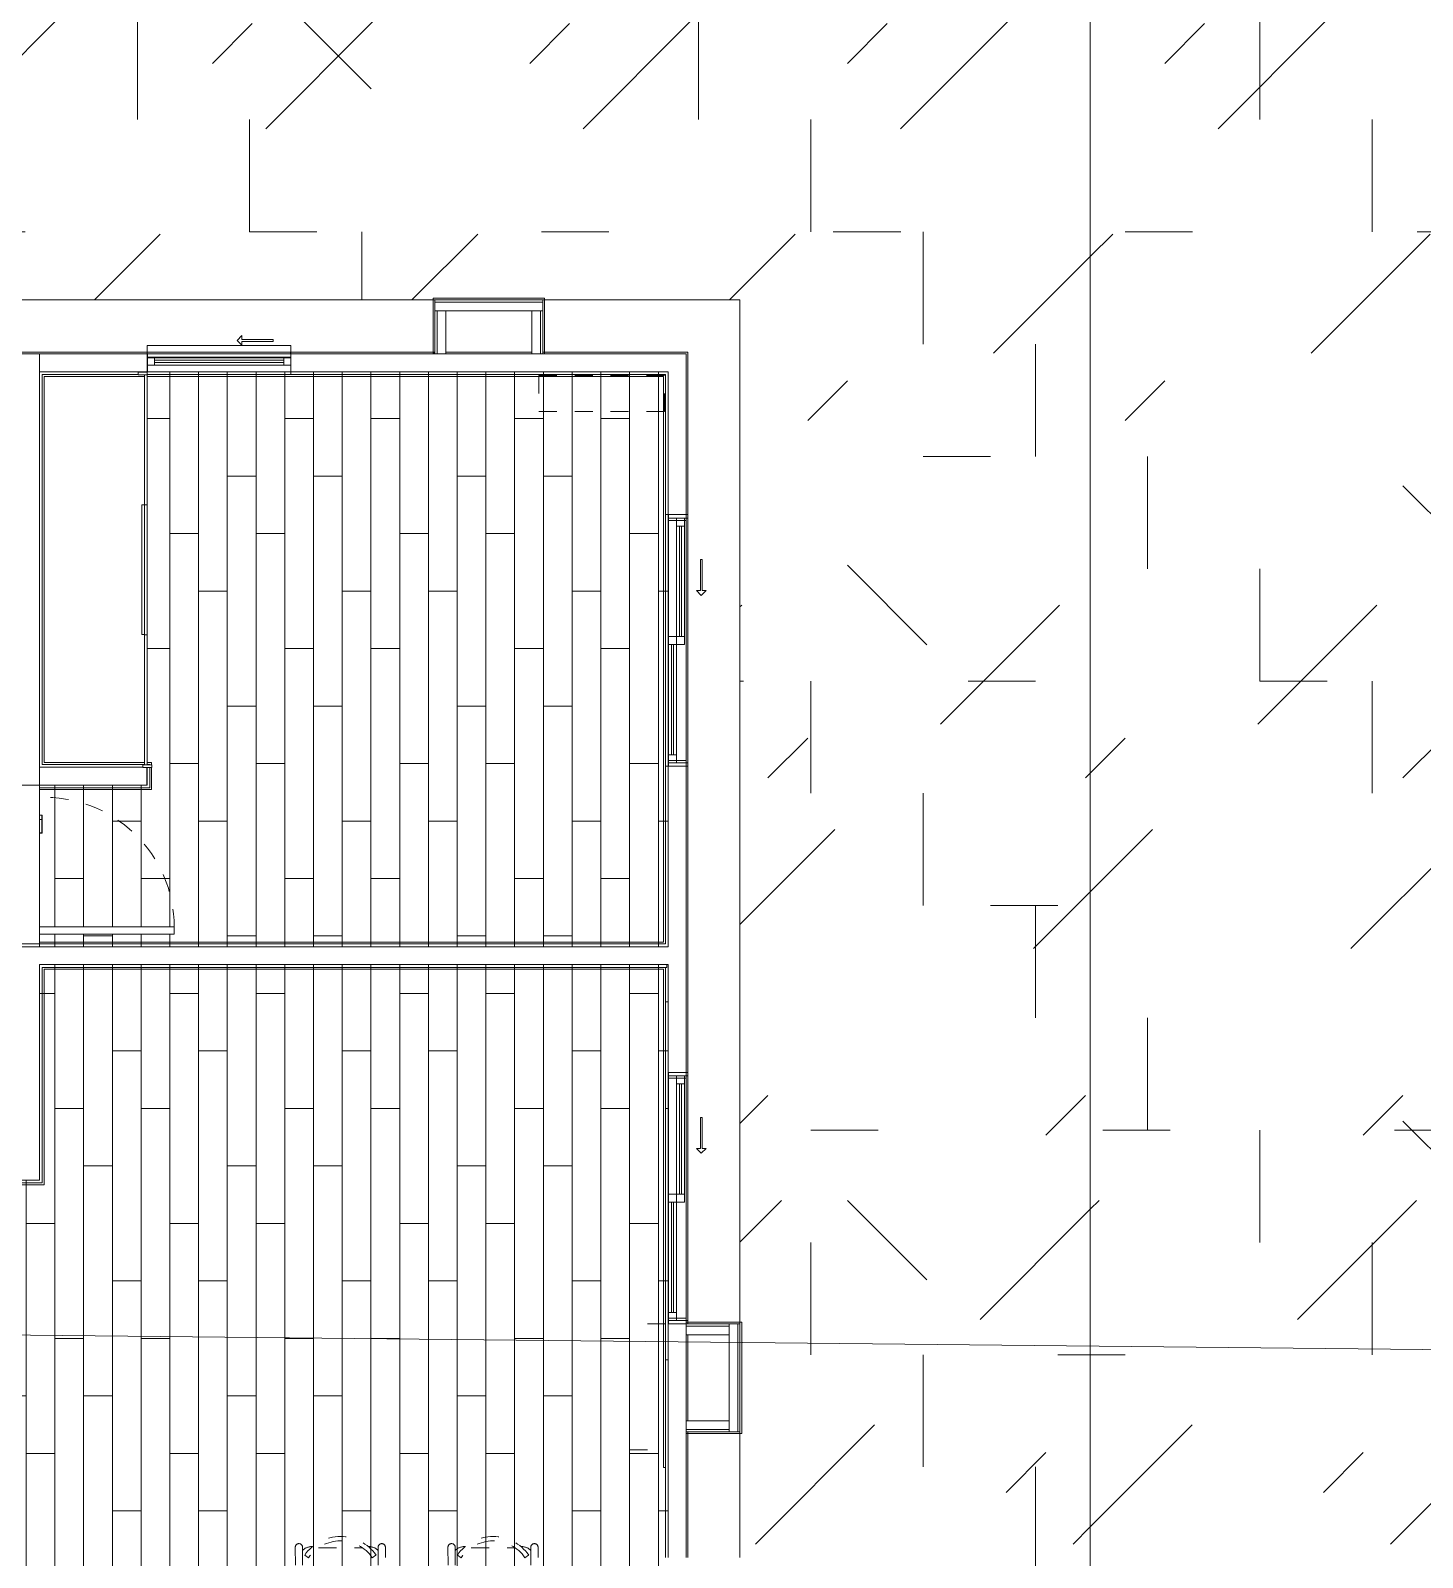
# Model space of a CAD drawing. Header units: metres. Extents: x 3856 to 4207, y -1118 to -691.
# Drawn here: x 3979.41 to 3987.16, y -991.13 to -982.63 of the extents above; entities that cross this region are included whole.
import ezdxf

# ---------------------------------------------------------------- set-up
doc = ezdxf.new("R2010")
doc.units = ezdxf.units.M
for name, pattern in [('Dash', [0.00635, 0.003175, -0.003175]), ('Derribado', [0.0048, 0.0032, -0.0016]), ('Trazo', [0.006, 0.003, -0.003])]:
    doc.linetypes.add(name, pattern=pattern)
for name, color, linetype, lineweight in [('_Hidden Lines_', 7, 'Trazo', 9), ('Casework', 7, 'Continuous', 9), ('Common Edges', 7, 'Continuous', 9), ('Detail Items', 7, 'Continuous', 9), ('Doors', 7, 'Continuous', 9), ('Floors', 7, 'Continuous', 9), ('Frame_Mullion', 7, 'Continuous', 9), ('Generic Models', 7, 'Continuous', 9), ('Glass', 7, 'Continuous', 9), ('Linea de proyección', 7, 'Derribado', 9), ('Surface Pattern', 7, 'Continuous', 9), ('Text Notes', 7, 'Continuous', 9), ('Walls', 7, 'Continuous', 9), ('Windows', 7, 'Continuous', 9)]:
    doc.layers.add(name, color=color, linetype=linetype, lineweight=lineweight)
doc.layers.add('Cour_Roja_Punteada_1', color=1, linetype='Dash', lineweight=9, true_color=0xff0000)
doc.layers.add('ROA-E00-URB-A101-MASTER_PLAN cambio estaciomientos_dwg', color=7, linetype='Continuous', lineweight=9, true_color=0x767676)
pattern_1 = [(45, (0, 0), (-1.76776695, 0), [0.9375, -3.75]), (45, (1.25, 1.25), (-1.76776695, 0), [0.9375, -3.75]), (45, (2.5, -0.375), (-1.76776695, 0), [0.3125, -2.5]), (90, (2.5, 0.625), (-0.625, 0.625), [0.625, -2.5]), (315, (2.5, 1.25), (0, 3.5355339), [0.625, -3.75]), (0, (1.25, 1.25), (2.5, 2.5), [0.375, -1.25]), (0, (-1.875, 2.5), (2.5, 2.5), [0.375, -2.5])]

# ---------------------------------------------------------------- blocks, each defined once
blk = doc.blocks.new('Comedor 2D - Escritorio 70 x160 cm-5364399-IMPLANTACIÓN - KIT COMERCIAL')
at = {"layer": '_Hidden Lines_'}
for p, q in [((-0.4103, 0.8951), (-0.4106, 1.152)), ((-0.37, 1.152), (-0.3697, 0.8951)), ((-0.3583, 1.1081), (-0.3377, 1.0938)), ((-0.0381, 1.1496), (-0.2816, 1.1496)), ((0.0386, 1.1081), (0.018, 1.0938)), ((0.0503, 1.152), (0.05, 0.8951)), ((0.0908, 1.152), (0.0906, 0.8951)), ((0.4397, 0.8951), (0.4394, 1.152)), ((0.48, 1.152), (0.4803, 0.8951)), ((0.4917, 1.1081), (0.5123, 1.0938)), ((0.8119, 1.1496), (0.5684, 1.1496)), ((0.8886, 1.1081), (0.868, 1.0938)), ((0.9003, 1.152), (0.9, 0.8951)), ((0.9408, 1.152), (0.9406, 0.8951)), ((-0.4849, 0.8951), (-0.4849, 0.1951)), ((1.1151, 0.8951), (-0.4849, 0.8951)), ((1.1151, 0.1951), (1.1151, 0.8951)), ((-0.4849, 0.1951), (1.1151, 0.1951)), ((-0.4103, 0.1951), (-0.4106, -0.0618)), ((-0.37, -0.0618), (-0.3697, 0.1951)), ((0.0503, -0.0618), (0.05, 0.1951)), ((0.0908, -0.0618), (0.0906, 0.1951)), ((0.4397, 0.1951), (0.4394, -0.0618)), ((0.48, -0.0618), (0.4803, 0.1951)), ((0.9003, -0.0618), (0.9, 0.1951)), ((0.9408, -0.0618), (0.9406, 0.1951)), ((-0.3583, -0.0179), (-0.3377, -0.0037)), ((-0.0381, -0.0594), (-0.2816, -0.0594)), ((0.0386, -0.0179), (0.018, -0.0037)), ((0.4917, -0.0179), (0.5123, -0.0037)), ((0.8119, -0.0594), (0.5684, -0.0594)), ((0.8886, -0.0179), (0.868, -0.0037))]:
    blk.add_line(p, q, dxfattribs=at)
for centre, radius, start, end in [((-0.1599, 0.9708), 0.2413, 34.66283, 145.33717), ((0.6901, 0.9708), 0.2413, 34.66283, 145.33717), ((-0.3903, 1.152), 0.0203, 0, 179.99945), ((-0.3196, 1.0851), 0.0705, 86.38663, 135.59152), ((-0.1599, 0.9708), 0.2163, 34.66283, 145.33717), ((-0.0001, 1.0851), 0.0705, 44.40888, 93.61337), ((0.0706, 1.152), 0.0203, 0, 180), ((0.4597, 1.152), 0.0203, 0, 179.99945), ((0.5304, 1.0851), 0.0705, 86.38663, 135.59152), ((0.6901, 0.9708), 0.2163, 34.66283, 145.33717), ((0.8499, 1.0851), 0.0705, 44.40888, 93.61337), ((0.9206, 1.152), 0.0203, 0, 180), ((-0.3903, -0.0618), 0.0203, 180.00055, 360), ((-0.3196, 0.005), 0.0705, 224.40848, 273.61337), ((-0.1599, 0.1193), 0.2413, 214.66283, 325.33717), ((-0.1599, 0.1193), 0.2163, 214.66283, 325.33717), ((-0.0001, 0.005), 0.0705, 266.38663, 315.59112), ((0.0706, -0.0618), 0.0203, 180, 360), ((0.4597, -0.0618), 0.0203, 180.00055, 0), ((0.5304, 0.005), 0.0705, 224.40848, 273.61337), ((0.6901, 0.1193), 0.2413, 214.66283, 325.33717), ((0.6901, 0.1193), 0.2163, 214.66283, 325.33717), ((0.8499, 0.005), 0.0705, 266.38663, 315.59112), ((0.9206, -0.0618), 0.0203, 180, 360)]:
    blk.add_arc(centre, radius, start, end, dxfattribs=at)
at = {"layer": 'Casework'}
for p, q in [((-0.4849, 0.8951), (1.1151, 0.8951)), ((-0.4849, 0.1951), (-0.4849, 0.8951)), ((1.1151, 0.8951), (1.1151, 0.1951)), ((1.1151, 0.1951), (-0.4849, 0.1951))]:
    blk.add_line(p, q, dxfattribs=at)
blk = doc.blocks.new('Multifuncional 2D - Closet 60x220cm-5509520-IMPLANTACIÓN - KIT COMERCIAL')
at = {"layer": '_Hidden Lines_'}
for p, q in [((1.3422, 1.0866), (-0.8578, 1.0866)), ((-0.8578, 1.0866), (-0.8578, 0.5116)), ((1.3422, 0.4866), (1.3422, 1.0866)), ((-0.122, 0.4866), (0.6025, 0.4866))]:
    blk.add_line(p, q, dxfattribs=at)
at = {"layer": 'Casework'}
for p, q in [((-0.8578, 1.0866), (1.3422, 1.0866)), ((-0.8578, 0.5116), (-0.8578, 1.0866)), ((1.3422, 1.0866), (1.3422, 0.4866)), ((0.6025, 0.4866), (-0.122, 0.4866))]:
    blk.add_line(p, q, dxfattribs=at)
blk = doc.blocks.new('COUR-VENTANA-DESLIZANTE_DOS_CUERPOS - 0_80 x 1_35cm-11785884-IMPLANTACIÓN - KIT COMERCIAL')
at = {"layer": 'Detail Items'}
for p, q in [((0.0999, 0.1246), (0.1269, 0.1516)), ((0.0999, 0.1246), (0.1269, 0.0976)), ((0.1269, 0.1516), (0.1269, 0.1296)), ((0.3, 0.1296), (0.1269, 0.1296)), ((0.1269, 0.1196), (0.3, 0.1196)), ((0.1269, 0.0976), (0.1269, 0.1196)), ((0.3, 0.1196), (0.3, 0.1296))]:
    blk.add_line(p, q, dxfattribs=at)
blk = doc.blocks.new('COUR-VENTANA-DESLIZANTE_DOS_CUERPOS - 1_40 x 1_35cm-11596532-IMPLANTACIÓN - KIT COMERCIAL')
at = {"layer": 'Detail Items'}
for p, q in [((0.2499, -0.0796), (0.2769, -0.0526)), ((0.2499, -0.0796), (0.2769, -0.1066)), ((0.2769, -0.0526), (0.2769, -0.0746)), ((0.2769, -0.0746), (0.45, -0.0746)), ((0.2769, -0.1066), (0.2769, -0.0846)), ((0.45, -0.0846), (0.2769, -0.0846)), ((0.45, -0.0746), (0.45, -0.0846))]:
    blk.add_line(p, q, dxfattribs=at)
blk = doc.blocks.new('COUR-PUERTA-SIMPLE - P-05 _ 80 cm x 210 cm-V185-IMPLANTACIÓN - KIT COMERCIAL')
at = {"layer": 'Detail Items'}
for p, q in [((0.38, 0.8), (0.34, 0.8)), ((0.34, 0.8), (0.34, 0.05)), ((0.34, 0.8), (0.38, 0.8)), ((0.34, 0.05), (0.34, 0.8)), ((0.38, 0.05), (0.38, 0.8)), ((0.38, 0.8), (0.38, 0.05))]:
    blk.add_line(p, q, dxfattribs=at)
at = {"layer": 'Doors'}
for p, q in [((-0.2827, 0.0654), (-0.2827, 0.0622)), ((-0.27, 0.0654), (-0.2827, 0.0654)), ((-0.2827, 0.0622), (-0.27, 0.0622)), ((-0.2827, 0.0622), (-0.2827, 0.05)), ((-0.2573, 0.0622), (-0.2827, 0.0622)), ((-0.2573, 0.0622), (-0.2827, 0.0622)), ((-0.27, 0.0654), (-0.1842, 0.0654)), ((-0.1842, 0.0654), (-0.27, 0.0654)), ((-0.27, 0.0654), (-0.27, 0.0622)), ((-0.27, 0.0622), (-0.27, 0.0654)), ((-0.27, 0.0622), (-0.1842, 0.0622)), ((-0.1842, 0.0622), (-0.27, 0.0622)), ((-0.2573, 0.05), (-0.2573, 0.0622)), ((-0.1842, 0.0622), (-0.1842, 0.05)), ((-0.1842, 0.05), (-0.1842, 0.0622)), ((-0.1811, 0.05), (-0.1811, 0.0623)), ((-0.1811, 0.0623), (-0.1811, 0.05))]:
    blk.add_line(p, q, dxfattribs=at)
at = {"layer": 'Doors', "flags": 128}
for points in [[(-0.1842, 0.0654), (-0.1835, 0.0653), (-0.1829, 0.0651), (-0.1823, 0.0647), (-0.1818, 0.0642), (-0.1814, 0.0636), (-0.1812, 0.063), (-0.1811, 0.0623)], [(-0.1811, 0.0623), (-0.1812, 0.063), (-0.1814, 0.0636), (-0.1818, 0.0642), (-0.1823, 0.0647), (-0.1829, 0.0651), (-0.1835, 0.0653), (-0.1842, 0.0654)]]:
    blk.add_lwpolyline(points, dxfattribs=at)
at = {"layer": 'Linea de proyección'}
blk.add_arc((0.34, 0.0789), 0.7211, 90, 182.28724, dxfattribs=at)
blk = doc.blocks.new('CLOSET 1 - ARAYA - CLOSET A-V196-IMPLANTACIÓN - KIT COMERCIAL')
at = {"layer": 'Casework'}
for p, q in [((-1.5675, -0.625), (-1.5825, -0.625)), ((-1.5825, -0.625), (-1.5825, -0.675)), ((-1.5825, -0.675), (-1.5675, -0.675)), ((-1.5675, -0.675), (-1.5675, -0.625)), ((-0.8443, -0.635), (-1.5675, -0.635)), ((-1.5675, -0.635), (-1.5675, -0.65)), ((-1.5675, -0.65), (-0.8443, -0.65)), ((-0.8443, -0.65), (-0.8443, -0.635)), ((-0.1198, -0.62), (-0.843, -0.62)), ((-0.843, -0.62), (-0.843, -0.635)), ((-0.843, -0.635), (-0.1198, -0.635)), ((-0.1198, -0.635), (-0.1198, -0.62)), ((0.6035, -0.635), (-0.1198, -0.635)), ((-0.1198, -0.635), (-0.1198, -0.65)), ((-0.1198, -0.65), (0.6035, -0.65)), ((0.6176, -0.6), (0.6026, -0.6)), ((0.6026, -0.6), (0.6026, -0.65)), ((0.6026, -0.65), (0.6176, -0.65)), ((0.6035, -0.65), (0.6035, -0.635)), ((0.6176, -0.65), (0.6176, -0.6))]:
    blk.add_line(p, q, dxfattribs=at)
blk = doc.blocks.new('COCINA APTO TIPO A - COCINA APTO TIPO A-V199-IMPLANTACIÓN - KIT COMERCIAL')
at = {"layer": 'Generic Models'}
for p, q in [((-0.6487, 0.6), (-0.5488, 0.6)), ((0.2462, -0.18), (0.2312, -0.18)), ((0.4834, -0.18), (0.4684, -0.18)), ((-0.8193, -0.3), (-0.8193, -0.32)), ((1.7913, -0.3), (0.9613, -0.3)), ((0.9613, -0.3), (0.9613, -2.08)), ((1.7913, -2.1), (1.7913, -0.3)), ((-0.2167, -0.9525), (-0.2167, -0.3525)), ((-0.8193, -0.9669), (-0.8193, -0.9869)), ((-0.8193, -1.29), (-0.8193, -1.31)), ((-0.8193, -1.98), (-0.8193, -2)), ((1.5213, -2.08), (0.9613, -2.08)), ((0.9613, -2.08), (0.9613, -2.1)), ((1.5213, -2.1), (0.9613, -2.1)), ((0.9613, -2.1), (0.9613, -2.85)), ((0.9613, -2.1), (1.5213, -2.1)), ((0.9763, -2.12), (0.9613, -2.12)), ((0.9613, -2.12), (0.9613, -2.485)), ((0.9763, -2.485), (0.9763, -2.12)), ((1.5213, -2.1), (1.5213, -2.08)), ((1.5213, -2.85), (1.5213, -2.1)), ((1.5413, -2.1), (1.5213, -2.1)), ((1.5213, -2.1), (1.5213, -2.87)), ((1.5413, -2.87), (1.5413, -2.1)), ((1.5413, -2.1), (1.7913, -2.1)), ((0.9613, -2.485), (0.9763, -2.485)), ((0.9763, -2.485), (0.9613, -2.485)), ((0.9613, -2.485), (0.9613, -2.85)), ((0.9763, -2.85), (0.9763, -2.485)), ((0.9613, -2.85), (1.5213, -2.85)), ((0.9613, -2.85), (0.9763, -2.85)), ((1.5213, -2.85), (0.9613, -2.85)), ((0.9613, -2.85), (0.9613, -2.87)), ((0.9613, -2.87), (1.5213, -2.87)), ((1.5213, -2.87), (1.5213, -2.85)), ((1.5213, -2.87), (1.5413, -2.87))]:
    blk.add_line(p, q, dxfattribs=at)
blk = doc.blocks.new('EDIFICIO TIPO A_rvt-2-IMPLANTACIÓN - KIT COMERCIAL')
at = {"layer": 'Surface Pattern', "true_color": 0xdcf1d6}
h = blk.add_hatch(dxfattribs=at)
h.set_pattern_fill('FP_8', color=254, style=0, pattern_type=2)
h.set_pattern_definition(pattern_1)
h.paths.add_polyline_path([(3965.2814, -994.1273), (3965.3568, -994.1273), (3965.3568, -993.5273), (3965.2068, -993.5273), (3965.2068, -991.1273), (3965.3568, -991.1273), (3965.3568, -984.1273), (3973.5576, -984.1273), (3973.5576, -983.9773), (3974.3068, -983.9773), (3974.3068, -982.6773), (3974.4068, -982.6773), (3974.4068, -983.9773), (3975.1576, -983.9773), (3975.1576, -984.1273), (3983.3568, -984.1273), (3983.3568, -991.1273), (3983.5068, -991.1273), (3983.5068, -993.5273), (3983.3568, -993.5273), (3983.3568, -994.0273), (3985.3068, -994.0273), (3985.3068, -982.5773), (3963.3068, -982.5773), (3963.3068, -994.1273)])
at = {"layer": 'Surface Pattern', "true_color": 0x808080}
h = blk.add_hatch(dxfattribs=at)
h.set_pattern_fill('FP_47', color=8, style=0, pattern_type=2)
h.set_pattern_definition([(270, (6019.702, 1034.412), (0.16, 1e-17), []), (0, (6019.702, 1034.412), (0.32, 0.32), [0.16, -1.12]), (0, (6019.862, 1033.772), (0.32, 0.32), [0.16, -1.12])])
h.paths.add_polyline_path([(3979.5051, -996.0273), (3982.9568, -996.0273), (3982.9568, -987.8273), (3979.4568, -987.8273), (3979.4568, -989.0273), (3979.3568, -989.0273), (3979.3468, -986.8273), (3978.3568, -986.8273), (3978.3568, -990.6273), (3978.2568, -990.6273), (3978.2568, -990.3273), (3976.9818, -990.3273), (3976.9818, -991.5673), (3977.9318, -991.5673), (3977.9318, -991.6073), (3976.9818, -991.6123), (3976.9818, -991.6273), (3979.4568, -991.6273), (3979.4568, -991.7423), (3979.5918, -991.7423), (3979.5918, -993.5423), (3979.4568, -993.5423), (3979.4651, -996.0273)])
h.paths.add_polyline_path([(3981.3702, -995.9513), (3981.3702, -995.1513), (3982.0702, -995.1513), (3982.0702, -993.6366), (3982.8702, -993.6366), (3982.8702, -995.9513), (3982.0702, -995.9513)])
h.paths.add_polyline_path([(3981.2828, -994.6273), (3980.8254, -994.6273), (3980.8254, -994.1273), (3981.4254, -994.1273), (3981.4254, -994.6273), (3981.3702, -994.6273)])
h.paths.add_polyline_path([(3981.2828, -992.0273), (3980.7068, -992.0273), (3980.7068, -991.3273), (3982.3068, -991.3273), (3982.3068, -992.0273)])
h.paths.add_polyline_path([(3977.2825, -990.2273), (3977.6568, -990.2173), (3977.6568, -990.1293), (3976.5568, -990.1293), (3976.5568, -990.1143), (3977.6568, -990.1143), (3977.6568, -987.8273), (3976.5559, -987.8293), (3976.5559, -990.2273)])
h.paths.add_polyline_path([(3976.5718, -989.8587), (3976.5718, -989.85), (3976.6942, -989.8587)])
h.paths.add_polyline_path([(3976.5559, -987.7273), (3978.2568, -987.7273), (3978.2568, -987.7073), (3977.4068, -987.7073), (3977.4068, -987.6673), (3978.2568, -987.6673), (3978.2568, -986.8273), (3977.7568, -986.8273), (3977.7568, -984.5273), (3974.4068, -984.5273), (3974.4068, -987.7273), (3975.949, -987.7273)])
h.paths.add_polyline_path([(3981.2828, -987.7273), (3982.9568, -987.7273), (3982.9568, -984.5273), (3980.0568, -984.5298), (3980.0568, -986.7148), (3980.0818, -986.7148), (3980.0818, -986.7298), (3980.0568, -986.7298), (3980.0568, -986.8273), (3979.4568, -986.8273), (3979.4568, -987.6173), (3980.2068, -987.6173), (3980.2068, -987.6573), (3979.4568, -987.6573), (3979.4568, -987.7273)])
h.paths.add_polyline_path([(3974.9273, -987.295), (3974.5273, -987.295), (3974.5273, -986.895), (3974.9273, -986.895)])
h.paths.add_polyline_path([(3975.9297, -986.795), (3974.5273, -986.795), (3974.5273, -985.195), (3976.4273, -985.195), (3976.4273, -986.795), (3975.949, -986.795)])
h.paths.add_polyline_path([(3974.9273, -985.095), (3974.5273, -985.095), (3974.5273, -984.695), (3974.9273, -984.695), (3974.9273, -984.8847)])
at = {"layer": 'Common Edges'}
for p, q in [((3982.2584, -984.1398), (3981.6584, -984.1398)), ((3981.6709, -984.4273), (3981.6709, -984.1873)), ((3982.2459, -984.4273), (3982.2459, -984.1873)), ((3981.6484, -984.4223), (3981.6484, -984.4173)), ((3982.2684, -984.4173), (3982.2684, -984.4273)), ((3979.4568, -986.8273), (3979.4568, -986.8423)), ((3983.0568, -989.8173), (3983.0668, -989.8173)), ((3983.0568, -989.8398), (3983.2968, -989.8398)), ((3983.3443, -990.4273), (3983.3443, -989.8273)), ((3983.0568, -990.4148), (3983.2968, -990.4148)), ((3983.0668, -990.4373), (3983.0568, -990.4373))]:
    blk.add_line(p, q, dxfattribs=at)
at = {"layer": 'Cour_Roja_Punteada_1'}
for p, q in [((3982.9368, -984.5473), (3982.2368, -984.5473)), ((3982.2368, -984.5473), (3982.2368, -984.7473)), ((3982.9368, -984.7473), (3982.9368, -984.5473)), ((3982.2368, -984.7473), (3982.9368, -984.7473)), ((3982.7418, -989.8273), (3982.7418, -990.5273)), ((3982.9418, -989.8273), (3982.7418, -989.8273)), ((3982.9418, -990.5273), (3982.9418, -989.8273)), ((3982.7418, -990.5273), (3982.9418, -990.5273))]:
    blk.add_line(p, q, dxfattribs=at)
at = {"layer": 'Floors'}
for p, q in [((3978.3568, -984.1273), (3981.6584, -984.1273)), ((3982.2584, -984.1273), (3983.3568, -984.1273)), ((3983.3568, -984.1273), (3983.3568, -989.8273)), ((3982.9568, -984.5273), (3980.0568, -984.5273)), ((3982.9568, -987.7273), (3982.9568, -984.5273)), ((3980.0568, -986.7298), (3980.0568, -986.8273)), ((3980.0568, -986.8273), (3979.4568, -986.8273)), ((3979.4568, -987.7273), (3982.9568, -987.7273)), ((3982.9568, -987.8273), (3979.4568, -987.8273)), ((3979.4568, -987.8273), (3979.4568, -989.0273)), ((3982.9568, -991.1273), (3982.9568, -987.8273)), ((3979.4568, -989.0273), (3979.3568, -989.0273)), ((3983.3568, -990.4273), (3983.3568, -991.1273))]:
    blk.add_line(p, q, dxfattribs=at)
at = {"layer": 'Walls', "lineweight": 18}
for p, q in [((3981.6584, -984.1173), (3981.6484, -984.1173)), ((3981.6484, -984.1173), (3981.6484, -984.4173)), ((3982.2584, -984.1173), (3981.6584, -984.1173)), ((3982.2584, -984.1273), (3981.6584, -984.1273)), ((3981.6584, -984.1273), (3981.6584, -984.1873)), ((3981.6584, -984.4223), (3981.6584, -984.1273)), ((3981.6584, -984.1273), (3982.2584, -984.1273)), ((3982.2684, -984.1173), (3982.2584, -984.1173)), ((3982.2584, -984.1873), (3982.2584, -984.1273)), ((3982.2584, -984.1273), (3982.2584, -984.4273)), ((3982.2684, -984.4173), (3982.2684, -984.1173)), ((3981.6584, -984.1873), (3982.2584, -984.1873)), ((3981.6584, -984.1873), (3981.6584, -984.4273)), ((3981.7184, -984.1873), (3981.6584, -984.1873)), ((3981.7184, -984.4273), (3981.7184, -984.1873)), ((3982.1984, -984.1873), (3982.1984, -984.4273)), ((3982.2584, -984.1873), (3982.1984, -984.1873)), ((3982.2584, -984.4273), (3982.2584, -984.1873)), ((3980.0568, -984.4173), (3979.3568, -984.4173)), ((3979.3568, -984.4273), (3980.0568, -984.4273)), ((3980.8551, -984.4173), (3980.0568, -984.4173)), ((3980.0568, -984.4173), (3980.0568, -984.4273)), ((3980.0568, -984.4273), (3980.0568, -984.4173)), ((3980.0568, -984.4273), (3980.8551, -984.4273)), ((3980.8551, -984.4273), (3980.8551, -984.4173)), ((3981.6484, -984.4173), (3980.8568, -984.4173)), ((3980.8568, -984.4173), (3980.8568, -984.4273)), ((3980.8568, -984.4273), (3981.6484, -984.4273)), ((3981.6484, -984.4273), (3981.6484, -984.4223)), ((3981.6484, -984.4223), (3981.6584, -984.4223)), ((3981.6584, -984.4273), (3981.7184, -984.4273)), ((3982.1984, -984.4273), (3982.2584, -984.4273)), ((3982.2584, -984.4273), (3982.2684, -984.4273)), ((3983.0568, -984.4173), (3982.2684, -984.4173)), ((3982.2684, -984.4273), (3983.0568, -984.4273)), ((3983.0668, -984.4173), (3983.0568, -984.4173)), ((3983.0568, -984.4273), (3983.0568, -985.3223)), ((3983.0668, -985.3223), (3983.0668, -984.4173)), ((3979.4718, -984.5273), (3979.4568, -984.5273)), ((3979.4568, -984.5273), (3979.4568, -986.7123)), ((3982.9418, -984.5273), (3979.4718, -984.5273)), ((3979.4718, -984.5423), (3980.0068, -984.5423)), ((3979.4718, -986.7123), (3979.4718, -984.5423)), ((3980.0568, -984.5423), (3982.9418, -984.5423)), ((3982.9568, -984.5273), (3982.9418, -984.5273)), ((3982.9418, -984.5423), (3982.9418, -987.7123)), ((3982.9568, -987.7123), (3982.9568, -984.5273)), ((3983.0568, -985.3223), (3983.0568, -986.7223)), ((3983.0668, -986.7223), (3983.0668, -985.3223)), ((3979.4568, -986.7123), (3979.4568, -986.7273)), ((3979.4568, -986.7273), (3980.0318, -986.7273)), ((3980.0418, -986.7123), (3979.4718, -986.7123)), ((3980.0551, -986.7298), (3980.0551, -986.8273)), ((3980.0701, -986.7123), (3980.0568, -986.7123)), ((3980.0701, -986.8423), (3980.0701, -986.7298)), ((3983.0568, -986.7223), (3983.0568, -988.4273)), ((3983.0668, -988.4273), (3983.0668, -986.7223)), ((3979.4568, -986.8273), (3979.3568, -986.8273)), ((3980.0551, -986.8273), (3979.4568, -986.8273)), ((3979.4568, -987.7273), (3979.4568, -986.8423)), ((3979.4568, -986.8423), (3980.0551, -986.8423)), ((3980.0551, -986.8423), (3980.0701, -986.8423)), ((3982.9418, -987.7123), (3979.3418, -987.7123)), ((3979.3568, -987.7273), (3979.4568, -987.7273)), ((3979.3568, -987.7273), (3982.9568, -987.7273)), ((3982.9568, -987.7273), (3982.9568, -987.7123)), ((3982.9493, -987.8273), (3979.4568, -987.8273)), ((3979.4568, -987.8273), (3979.4568, -987.8423)), ((3979.4568, -987.8423), (3979.4568, -989.0273)), ((3979.4718, -989.0423), (3979.4718, -987.8423)), ((3979.4718, -987.8423), (3982.9493, -987.8423)), ((3982.9493, -987.8423), (3982.9493, -987.8273)), ((3982.9418, -988.0348), (3982.9418, -991.1273)), ((3982.9568, -988.0348), (3982.9418, -988.0348)), ((3982.9568, -991.1273), (3982.9568, -988.0348)), ((3983.0568, -988.4273), (3983.0568, -989.8173)), ((3983.0668, -989.8173), (3983.0668, -988.4273)), ((3979.3418, -989.0423), (3979.4568, -989.0423)), ((3979.4568, -989.0273), (3979.3568, -989.0273)), ((3979.4568, -989.0423), (3979.4718, -989.0423)), ((3983.0568, -989.8173), (3983.0568, -989.8273)), ((3983.3668, -989.8173), (3983.0668, -989.8173)), ((3983.3668, -989.8273), (3983.3668, -989.8173)), ((3983.2968, -989.8273), (3983.0568, -989.8273)), ((3983.0568, -989.8273), (3983.0568, -989.8873)), ((3983.0568, -989.8273), (3983.3568, -989.8273)), ((3983.0568, -989.8873), (3983.2968, -989.8873)), ((3983.2968, -989.8273), (3983.2968, -990.4273)), ((3983.3568, -989.8273), (3983.2968, -989.8273)), ((3983.2968, -989.8873), (3983.2968, -989.8273)), ((3983.3568, -990.4273), (3983.3568, -989.8273)), ((3983.3568, -989.8273), (3983.3568, -990.4273)), ((3983.3668, -990.4373), (3983.3668, -989.8273)), ((3983.2968, -990.3673), (3983.0568, -990.3673)), ((3983.0568, -990.3673), (3983.0568, -990.4273)), ((3983.2968, -990.4273), (3983.2968, -990.3673)), ((3983.0568, -990.4273), (3983.2968, -990.4273)), ((3983.3568, -990.4273), (3983.0568, -990.4273)), ((3983.0568, -990.4273), (3983.0568, -990.4373)), ((3983.0568, -990.4373), (3983.0568, -991.1273)), ((3983.0668, -991.1273), (3983.0668, -990.4373)), ((3983.0668, -990.4373), (3983.3568, -990.4373)), ((3983.2968, -990.4273), (3983.3568, -990.4273)), ((3983.3568, -990.4373), (3983.3668, -990.4373))]:
    blk.add_line(p, q, dxfattribs=at)
at = {"layer": 'Walls'}
for p, q in [((3980.8568, -984.4173), (3980.0568, -984.4173)), ((3980.0568, -984.4173), (3980.8568, -984.4173)), ((3980.0568, -984.4273), (3980.0568, -984.4173)), ((3980.0568, -984.4273), (3980.0568, -984.4173)), ((3980.8568, -984.4273), (3980.0568, -984.4273)), ((3980.0568, -984.4273), (3980.8568, -984.4273)), ((3980.8568, -984.4173), (3980.8568, -984.4273)), ((3980.8568, -984.4273), (3980.8568, -984.4173)), ((3979.4718, -986.7023), (3979.4718, -984.5423)), ((3979.4818, -984.5423), (3979.4718, -984.5423)), ((3979.4818, -984.5423), (3980.0068, -984.5423)), ((3980.0418, -984.5523), (3979.4818, -984.5523)), ((3979.4818, -984.5523), (3979.4818, -986.7023)), ((3980.0568, -984.5273), (3980.8568, -984.5273)), ((3980.0568, -984.5423), (3982.9318, -984.5423)), ((3982.9318, -984.5423), (3980.0568, -984.5423)), ((3980.8568, -984.5423), (3980.0568, -984.5423)), ((3980.0568, -984.5523), (3982.9318, -984.5523)), ((3982.9318, -984.5523), (3980.0568, -984.5523)), ((3980.8568, -984.5273), (3980.8568, -984.5423)), ((3982.9318, -984.5423), (3982.9418, -984.5423)), ((3982.9418, -984.5423), (3982.9318, -984.5423)), ((3982.9318, -984.5523), (3982.9318, -987.7023)), ((3982.9318, -987.7023), (3982.9318, -984.5523)), ((3982.9418, -984.5423), (3982.9418, -987.7023)), ((3982.9418, -987.7023), (3982.9418, -984.5423)), ((3982.9418, -986.7223), (3982.9418, -985.3223)), ((3982.9568, -985.3223), (3982.9418, -985.3223)), ((3982.9568, -985.3223), (3982.9568, -986.7223)), ((3983.0568, -985.3223), (3983.0568, -986.7223)), ((3983.0568, -986.7223), (3983.0568, -985.3223)), ((3983.0668, -985.3223), (3983.0568, -985.3223)), ((3983.0668, -985.3223), (3983.0668, -986.7223)), ((3983.0668, -986.7223), (3983.0668, -985.3223)), ((3979.4718, -986.7023), (3979.4718, -986.7123)), ((3980.0418, -986.7123), (3979.4718, -986.7123)), ((3979.4818, -986.7023), (3980.0418, -986.7023)), ((3980.0568, -986.7023), (3980.0801, -986.7023)), ((3980.0801, -986.7023), (3980.0568, -986.7023)), ((3980.0568, -986.7123), (3980.0701, -986.7123)), ((3980.0701, -986.7123), (3980.0568, -986.7123)), ((3980.0701, -986.8423), (3980.0701, -986.7298)), ((3980.0701, -986.7298), (3980.0701, -986.8423)), ((3980.0801, -986.7023), (3980.0801, -986.7123)), ((3980.0801, -986.7123), (3980.0801, -986.7023)), ((3980.0801, -986.8423), (3980.0801, -986.7298)), ((3980.0801, -986.7298), (3980.0801, -986.8423)), ((3982.9568, -986.7223), (3982.9418, -986.7223)), ((3983.0668, -986.7223), (3983.0568, -986.7223)), ((3979.4568, -986.8423), (3980.0701, -986.8423)), ((3980.0701, -986.8423), (3979.4568, -986.8423)), ((3980.0801, -986.8423), (3980.0801, -986.8523)), ((3980.0801, -986.8523), (3980.0801, -986.8423)), ((3979.4568, -986.8523), (3980.0801, -986.8523)), ((3980.0801, -986.8523), (3979.4568, -986.8523)), ((3982.9318, -987.7023), (3979.4568, -987.7023)), ((3979.4568, -987.7023), (3982.9318, -987.7023)), ((3982.9418, -987.7123), (3979.4568, -987.7123)), ((3979.4568, -987.7123), (3982.9418, -987.7123)), ((3982.9418, -987.7023), (3982.9418, -987.7123)), ((3982.9418, -987.7123), (3982.9418, -987.7023)), ((3979.4718, -987.8423), (3982.9318, -987.8423)), ((3982.9318, -987.8423), (3979.4718, -987.8423)), ((3979.4718, -987.8523), (3979.4718, -987.8423)), ((3979.4718, -987.8423), (3979.4718, -987.8523)), ((3979.4718, -989.0423), (3979.4718, -987.8523)), ((3979.4718, -987.8523), (3979.4718, -989.0423)), ((3979.4818, -989.0523), (3979.4818, -987.8523)), ((3979.4818, -987.8523), (3979.4818, -989.0523)), ((3979.4818, -987.8523), (3982.9318, -987.8523)), ((3982.9318, -987.8523), (3979.4818, -987.8523)), ((3982.9318, -987.8423), (3982.9418, -987.8423)), ((3982.9418, -987.8423), (3982.9318, -987.8423)), ((3982.9318, -987.8523), (3982.9318, -990.6273)), ((3982.9318, -990.6273), (3982.9318, -987.8523)), ((3982.9418, -987.8423), (3982.9418, -990.6273)), ((3982.9418, -990.6273), (3982.9418, -987.8423)), ((3983.0568, -988.4273), (3983.0568, -989.8173)), ((3983.0568, -989.8173), (3983.0568, -988.4273)), ((3983.0668, -988.4273), (3983.0568, -988.4273)), ((3983.0668, -988.4273), (3983.0668, -989.8173)), ((3983.0668, -989.8173), (3983.0668, -988.4273)), ((3982.9418, -990.0273), (3982.9418, -988.6273)), ((3982.9568, -988.6273), (3982.9418, -988.6273)), ((3982.9568, -988.6273), (3982.9568, -990.0273)), ((3979.3318, -989.0523), (3979.4718, -989.0523)), ((3979.4718, -989.0523), (3979.3318, -989.0523)), ((3979.3418, -989.0423), (3979.4718, -989.0423)), ((3979.4718, -989.0423), (3979.3418, -989.0423)), ((3979.4818, -989.0523), (3979.4718, -989.0523)), ((3979.4718, -989.0523), (3979.4818, -989.0523)), ((3983.0568, -989.8173), (3983.0668, -989.8173)), ((3982.9568, -990.0273), (3982.9418, -990.0273)), ((3982.9418, -990.6273), (3982.9318, -990.6273)), ((3982.9418, -990.6273), (3982.9318, -990.6273))]:
    blk.add_line(p, q, dxfattribs=at)
at = {"layer": 'Casework', "lineweight": 9}
for name, p, rotation in [('Multifuncional 2D - Closet 60x220cm-5509520-IMPLANTACIÓN - KIT COMERCIAL', (3980.5433, -985.8696), 90.00000000000001), ('CLOSET 1 - ARAYA - CLOSET A-V196-IMPLANTACIÓN - KIT COMERCIAL', (3979.4068, -985.1473), 90), ('Comedor 2D - Escritorio 70 x160 cm-5364399-IMPLANTACIÓN - KIT COMERCIAL', (3981.8219, -991.1323), 180)]:
    blk.add_blockref(name, p, dxfattribs=dict(at, rotation=rotation))
at = {"layer": 'Doors', "lineweight": 9, "rotation": 270}
blk.add_blockref('COUR-PUERTA-SIMPLE - P-05 _ 80 cm x 210 cm-V185-IMPLANTACIÓN - KIT COMERCIAL', (3979.4068, -987.2773), dxfattribs=at)
at = {"layer": 'Generic Models', "lineweight": 9}
blk.add_blockref('COCINA APTO TIPO A - COCINA APTO TIPO A-V199-IMPLANTACIÓN - KIT COMERCIAL', (3977.8005, -991.4423), dxfattribs=at)
at = {"layer": 'Windows', "lineweight": 9}
blk.add_blockref('COUR-VENTANA-DESLIZANTE_DOS_CUERPOS - 0_80 x 1_35cm-11785884-IMPLANTACIÓN - KIT COMERCIAL', (3980.4568, -984.4773), dxfattribs=at)
for p, rotation in [((3983.0618, -986.0223), 90.00000000000607), ((3983.0618, -989.1273), 90)]:
    blk.add_blockref('COUR-VENTANA-DESLIZANTE_DOS_CUERPOS - 1_40 x 1_35cm-11596532-IMPLANTACIÓN - KIT COMERCIAL', p, dxfattribs=dict(at, rotation=rotation))
blk = doc.blocks.new('EDIFICIO TIPO A_rvt-3-IMPLANTACIÓN - KIT COMERCIAL')
at = {"layer": 'Surface Pattern', "true_color": 0xdcf1d6}
h = blk.add_hatch(dxfattribs=at)
h.set_pattern_fill('FP_8', color=254, style=0, pattern_type=2)
h.set_pattern_definition(pattern_1)
h.paths.add_polyline_path([(3987.3568, -994.1273), (3987.3568, -993.5273), (3987.2068, -993.5273), (3987.2068, -991.1273), (3987.3568, -991.1273), (3987.3568, -984.1273), (3995.5576, -984.1273), (3995.5576, -983.9773), (3996.3068, -983.9773), (3996.3068, -982.6773), (3996.4068, -982.6773), (3996.4068, -983.9773), (3997.1576, -983.9773), (3997.1576, -984.1273), (4005.3568, -984.1273), (4005.3568, -991.1273), (4005.5068, -991.1273), (4005.5068, -993.5273), (4005.3568, -993.5273), (4005.3568, -994.0273), (4007.4068, -994.0273), (4007.4068, -987.4127), (4006.7947, -987.0231), (4007.4068, -986.7291), (4007.4068, -982.5773), (3985.3068, -982.5773), (3985.3068, -994.1273), (3986.6166, -994.1273)])
at = {"layer": 'Floors'}
blk.add_line((3985.3068, -982.5773), (3985.3068, -994.1273), dxfattribs=at)
blk = doc.blocks.new('ROA-E00-URB-A101-MASTER_PLAN cambio estaciomientos_dwg_COUR-ARQ-VENTANA_DESLIZANTE_TRES_CUERPOS_V2C_1 - 1_35 X 0_80 cm-6361202-Master Plan - Etapa 1-7986490-IMPLANTACIÓN - KIT COMERCIAL')
at = {"layer": 'Frame_Mullion'}
for p, q in [((0.4, 0.05), (-0.4, 0.05)), ((0.36, 0.0317), (-0.36, 0.0317)), ((0.36, -0.0127), (-0.36, -0.0127))]:
    blk.add_line(p, q, dxfattribs=at)
at = {"layer": 'Frame_Mullion', "flags": 128}
blk.add_lwpolyline([(-0.4, -0.05), (-0.4, 0.05), (-0.4, 0.0317), (-0.36, 0.0317), (-0.36, -0.0127), (-0.3917, -0.0127), (-0.4, -0.0127)], dxfattribs=at)
blk.add_lwpolyline([(0.4, -0.0127), (0.3682, -0.0127), (0.36, -0.0127), (0.36, 0.0317), (0.4, 0.0317)], close=True, dxfattribs=at)
at = {"layer": 'Glass', "flags": 128}
blk.add_lwpolyline([(0.36, 0.0148), (-0.36, 0.0148), (-0.36, 0.0021), (0.36, 0.0021)], close=True, dxfattribs=at)
at = {"layer": 'Windows'}
for p, q in [((0.4, 0.0303), (-0.3984, 0.0303)), ((0.4, 0.0273), (-0.3984, 0.0273))]:
    blk.add_line(p, q, dxfattribs=at)
at = {"layer": 'Windows', "flags": 128}
blk.add_lwpolyline([(-0.4, 0.05), (-0.4, 0.0973), (0.4, 0.0973), (0.4, 0.05)], dxfattribs=at)
blk = doc.blocks.new('ROA-E00-URB-A101-MASTER_PLAN cambio estaciomientos_dwg_COUR-VENTANA-DESLIZANTE_DOS_CUERPOS - 1_40 x 1_35cm-11433135-Master Plan - Etapa 1-7986502-IMPLANTACIÓN - KIT COMERCIAL')
at = {"layer": 'Detail Items', "flags": 128}
blk.add_lwpolyline([(0.2769, -0.0526), (0.2499, -0.0796), (0.2769, -0.1066), (0.2769, -0.0846), (0.45, -0.0846), (0.45, -0.0746), (0.2769, -0.0746)], close=True, dxfattribs=at)
at = {"layer": 'Frame_Mullion'}
for p, q in [((0.6682, 0.1029), (0.0222, 0.1029)), ((-0.6683, 0.005), (0.6682, 0.005))]:
    blk.add_line(p, q, dxfattribs=at)
at = {"layer": 'Frame_Mullion', "flags": 128}
for points in [[(-0.7, -0.005), (-0.6809, -0.005), (-0.6809, 0.1029), (-0.6683, 0.1029)], [(-0.7, 0.1029), (-0.6365, 0.1029), (-0.6365, 0.0585), (-0.6683, 0.0585), (-0.6683, 0.005), (-0.6683, 0.1029), (-0.6365, 0.1029), (-0.6365, 0.0585), (-0.6809, 0.0585)], [(-0.0222, 0.1029), (0.0222, 0.1029), (0.0222, 0.0585), (-0.0222, 0.0585), (-0.0222, 0.1029), (-0.6365, 0.1029)], [(0.6365, 0.0585), (0.0222, 0.0585), (-0.0222, 0.0585), (-0.0222, 0.014), (0.0222, 0.014), (0.0222, 0.1029), (-0.0222, 0.1029), (-0.0222, 0.014), (0.0222, 0.014), (0.0222, 0.0585), (-0.0222, 0.0585), (-0.6365, 0.0585)], [(0.7, 0.005), (0.6682, 0.005), (0.6682, 0.1029), (0.7, 0.1029)], [(0.0222, 0.014), (0.6365, 0.014), (0.6809, 0.014), (0.6365, 0.014), (0.6365, 0.0585), (0.6809, 0.0585), (0.6809, 0.014)], [(0.6365, 0.014), (0.6365, 0.0585), (0.6809, 0.0585)]]:
    blk.add_lwpolyline(points, dxfattribs=at)
for points in [[(0.6809, -0.005), (0.6809, 0.1029), (0.6682, 0.1029), (0.6682, 0.005), (0.7, 0.005), (0.7, -0.005)], [(-0.7, 0.005), (-0.6683, 0.005)]]:
    blk.add_lwpolyline(points, close=True, dxfattribs=at)
at = {"layer": 'Glass', "flags": 128}
for points in [[(-0.6365, 0.0744), (-0.6365, 0.0871), (-0.0222, 0.0871), (-0.0222, 0.0744)], [(0.6365, 0.0426), (0.6365, 0.0299), (0.0222, 0.0299), (0.0222, 0.0426)]]:
    blk.add_lwpolyline(points, close=True, dxfattribs=at)
blk = doc.blocks.new('ROA-E00-URB-A101-MASTER_PLAN cambio estaciomientos_dwg_ROA-E01-ARQ-R23_rvt-2-Master Plan - Etapa 1-7986573-IMPLANTACIÓN - KIT COMERCIAL')
at = {"layer": 'Walls'}
for p, q in [((986.7223, 3983.0668), (986.7223, 3983.0568)), ((990.3673, 3983.0668), (989.8873, 3983.0668)), ((989.8873, 3983.0568), (990.3673, 3983.0568)), ((991.1273, 3983.0668), (990.4273, 3983.0668)), ((990.4273, 3983.0568), (991.1273, 3983.0568)), ((984.4173, 3982.1984), (984.4173, 3981.7184)), ((984.4273, 3981.7184), (984.4273, 3982.1984)), ((984.4273, 3980.8568), (984.4273, 3981.6584)), ((986.7298, 3980.0551), (986.8273, 3980.0551))]:
    blk.add_line(p, q, dxfattribs=at)
at = {"layer": 'Walls', "flags": 128}
for points in [[(984.4273, 3982.2584), (984.4273, 3983.0568), (985.3223, 3983.0568), (985.3223, 3983.0668), (984.4273, 3983.0668), (984.4173, 3983.0668), (984.4173, 3982.2584)], [(985.3223, 3983.0668), (986.7223, 3983.0668), (985.3223, 3983.0668), (985.3223, 3983.0568)], [(988.4273, 3983.0668), (989.8273, 3983.0668), (988.4273, 3983.0668), (988.4273, 3983.0568)], [(984.4173, 3981.6584), (984.4173, 3980.8568), (984.4273, 3980.8568)]]:
    blk.add_lwpolyline(points, dxfattribs=at)
for points in [[(988.4273, 3983.0668), (986.7223, 3983.0668), (986.7223, 3983.0568), (988.4273, 3983.0568)], [(984.4173, 3980.0568), (984.4173, 3979.3568), (984.4273, 3979.3568), (984.4273, 3980.0568)]]:
    blk.add_lwpolyline(points, close=True, dxfattribs=at)
for name, p, rotation in [('ROA-E00-URB-A101-MASTER_PLAN cambio estaciomientos_dwg_COUR-VENTANA-DESLIZANTE_DOS_CUERPOS - 1_40 x 1_35cm-11433135-Master Plan - Etapa 1-7986502-IMPLANTACIÓN - KIT COMERCIAL', (986.0223, 3983.0618), 180), ('ROA-E00-URB-A101-MASTER_PLAN cambio estaciomientos_dwg_COUR-VENTANA-DESLIZANTE_DOS_CUERPOS - 1_40 x 1_35cm-11433135-Master Plan - Etapa 1-7986502-IMPLANTACIÓN - KIT COMERCIAL', (989.1273, 3983.0618), 180), ('ROA-E00-URB-A101-MASTER_PLAN cambio estaciomientos_dwg_COUR-ARQ-VENTANA_DESLIZANTE_TRES_CUERPOS_V2C_1 - 1_35 X 0_80 cm-6361202-Master Plan - Etapa 1-7986490-IMPLANTACIÓN - KIT COMERCIAL', (984.4773, 3980.4568), 90.00000000000045)]:
    blk.add_blockref(name, p, dxfattribs=dict(rotation=rotation))
blk = doc.blocks.new('ROA-E00-URB-A101-MASTER_PLAN cambio estaciomientos_dwg_ROA-E01-EST-R23_rvt-2-Master Plan - Etapa 1-7986860-IMPLANTACIÓN - KIT COMERCIAL')
at = {"layer": 'Common Edges'}
for p, q in [((984.4273, 3979.4568), (984.5273, 3979.4568)), ((986.7273, 3979.4568), (986.8273, 3979.4568))]:
    blk.add_line(p, q, dxfattribs=at)
at = {"layer": 'Walls'}
for p, q in [((989.8273, 3983.0568), (989.8273, 3982.9568)), ((990.3673, 3983.0568), (989.8873, 3983.0568)), ((991.1273, 3983.0568), (990.4273, 3983.0568)), ((984.4273, 3982.1984), (984.4273, 3981.7184)), ((986.8273, 3980.0551), (986.7298, 3980.0551)), ((984.4273, 3979.4568), (984.4273, 3979.3568))]:
    blk.add_line(p, q, dxfattribs=at)
at = {"layer": 'Walls', "flags": 128}
for points in [[(985.3223, 3982.9568), (985.3223, 3983.0568), (984.4273, 3983.0568), (984.4273, 3982.9568), (984.4273, 3982.2584)], [(988.4273, 3982.9568), (988.4273, 3983.0568), (986.7223, 3983.0568), (986.7223, 3982.9568)], [(984.4273, 3981.6584), (984.4273, 3980.8568), (984.5273, 3980.8568)], [(984.5273, 3980.0584), (984.4273, 3980.0584), (984.4273, 3979.4568)]]:
    blk.add_lwpolyline(points, dxfattribs=at)
blk = doc.blocks.new('ROA-E00-URB-A101-MASTER_PLAN cambio estaciomientos_dwg-7942325-IMPLANTACIÓN - KIT COMERCIAL')
for name in ['ROA-E00-URB-A101-MASTER_PLAN cambio estaciomientos_dwg_ROA-E01-EST-R23_rvt-2-Master Plan - Etapa 1-7986860-IMPLANTACIÓN - KIT COMERCIAL', 'ROA-E00-URB-A101-MASTER_PLAN cambio estaciomientos_dwg_ROA-E01-ARQ-R23_rvt-2-Master Plan - Etapa 1-7986573-IMPLANTACIÓN - KIT COMERCIAL']:
    blk.add_blockref(name, (0, 0))

msp = doc.modelspace()

# ---------------------------------------------------------------- linework, layer by layer
at = {"layer": 'Text Notes'}
msp.add_line((4038.3072, -990.4977), (3868.49, -988.7453), dxfattribs=at)

# ---------------------------------------------------------------- block references
at = {"lineweight": 5}
for name in ['EDIFICIO TIPO A_rvt-2-IMPLANTACIÓN - KIT COMERCIAL', 'EDIFICIO TIPO A_rvt-3-IMPLANTACIÓN - KIT COMERCIAL']:
    msp.add_blockref(name, (0, 0), dxfattribs=at)
at = {"layer": 'ROA-E00-URB-A101-MASTER_PLAN cambio estaciomientos_dwg', "color": 7, "rotation": 269.9999999999999}
msp.add_blockref('ROA-E00-URB-A101-MASTER_PLAN cambio estaciomientos_dwg-7942325-IMPLANTACIÓN - KIT COMERCIAL', (0, 0), dxfattribs=at)

doc.saveas('drawing.dxf')
